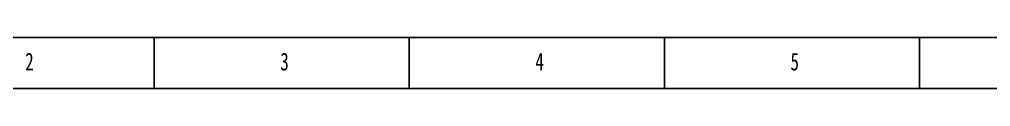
# Model space of a CAD drawing. Header units: millimetres. Extents: x 0 to 841, y 0 to 594.
# Drawn here: x 101.6 to 291.9, y 0 to 10 of the extents above; entities that cross this region are included whole.
import ezdxf

# ---------------------------------------------------------------- set-up
doc = ezdxf.new("R2010")
doc.units = ezdxf.units.MM
doc.layers.add('10', color=7, linetype='Continuous')
doc.layers.add('5', color=7, linetype='Continuous')
doc.styles.add('SLDTEXTSTYLE4', font='TXT', dxfattribs={"width": 0.7})

msp = doc.modelspace()

# ---------------------------------------------------------------- linework, layer by layer
at = {"layer": '5', "color": 7, "lineweight": 25}
msp.add_line((0, 10), (831, 10), dxfattribs=at)
at = {"layer": '5'}
for p, q in [((128, 0), (128, 10)), ((178, 0), (178, 10)), ((228, 0), (228, 10)), ((278, 0), (278, 10))]:
    msp.add_line(p, q, dxfattribs=at)
at = {"layer": '5', "color": 7}
msp.add_line((0, 0), (841, 0), dxfattribs=at)

# ---------------------------------------------------------------- texts
at = {"layer": '10', "char_height": 3.5, "attachment_point": 2, "style": 'SLDTEXTSTYLE4'}
for s, insert in [('2', (103.5444, 7.0308)), ('3', (153.5444, 7.0308)), ('4', (203.5444, 7.0308)), ('5', (253.5444, 7.0308))]:
    msp.add_mtext(s, dxfattribs=dict(at, insert=insert))

doc.saveas('drawing.dxf')
